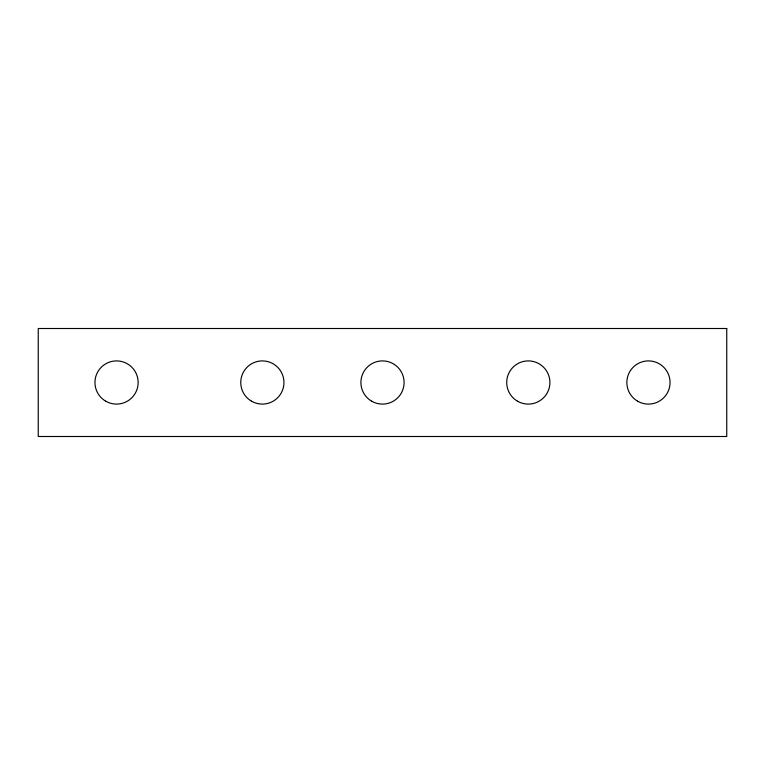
<?xml version="1.0" encoding="UTF-8"?>
<svg xmlns="http://www.w3.org/2000/svg" width="765" height="765" viewBox="0 0 765 765"><rect width="100%" height="100%" fill="white"/><g stroke="black" fill="none" stroke-linecap="round" stroke-linejoin="round"><path stroke-width="1.15" d="M726.75 328.501L38.25 328.501L38.25 436.499L726.75 436.499L726.75 328.501M371.704 401.204A21.602 21.602 0 0 0 404.102 382.5A21.602 21.602 0 0 0 371.704 363.796A21.602 21.602 0 0 0 371.704 401.204M251.551 401.204A21.602 21.602 0 0 0 283.949 382.5A21.602 21.602 0 0 0 251.551 363.796A21.602 21.602 0 0 0 251.551 401.204M517.503 401.204A21.602 21.602 0 0 0 549.901 382.5A21.602 21.602 0 0 0 517.503 363.796A21.602 21.602 0 0 0 517.503 401.204M105.752 401.204A21.602 21.602 0 0 0 138.149 382.5A21.602 21.602 0 0 0 105.752 363.796A21.602 21.602 0 0 0 105.752 401.204M637.647 401.204A21.602 21.602 0 0 0 670.054 382.5A21.602 21.602 0 0 0 637.647 363.796A21.602 21.602 0 0 0 637.647 401.204"/></g></svg>
